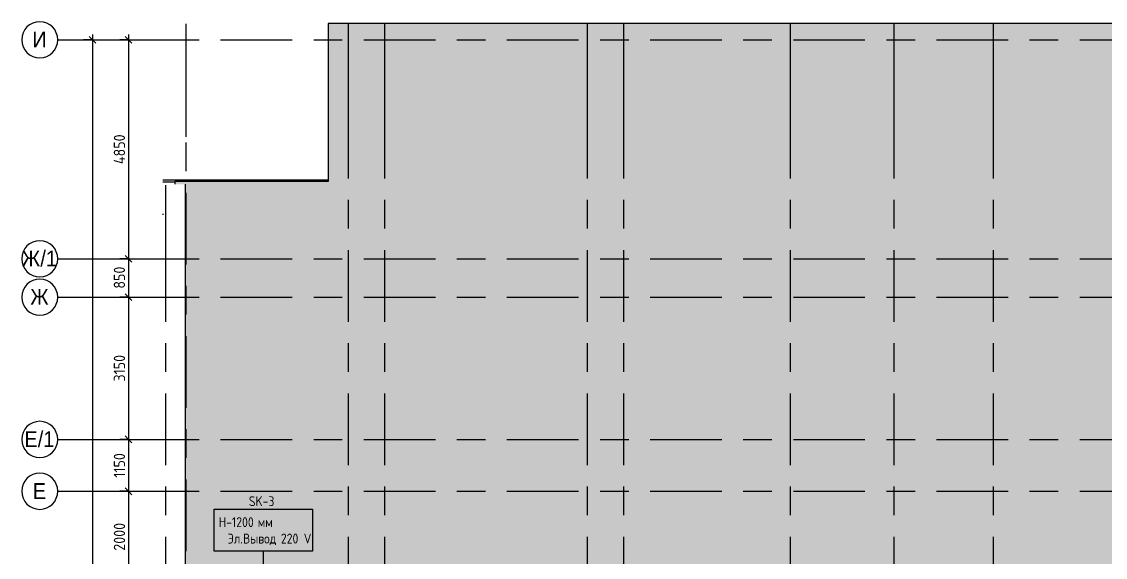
# Model space of a CAD drawing. Header units: millimetres. Extents: x 35111 to 235598, y -8553 to 29000.
# Drawn here: x 35111 to 59140, y 15538 to 27400 of the extents above; entities that cross this region are included whole.
import ezdxf

# ---------------------------------------------------------------- set-up
doc = ezdxf.new("R2010")
doc.units = ezdxf.units.MM
doc.linetypes.add('Осевая', pattern=[3175, 635, -476.25, 1587.5, -476.25])
for name, color, linetype, lineweight in [('A-ANNO-DIMS', 7, 'Continuous', 9), ('A-ANNO-DIMS-100', 7, 'Continuous', 9), ('A-DETL', 7, 'Continuous', 9), ('A-DETL-GENF', 7, 'Continuous', 9), ('A-GENM', 7, 'Continuous', 9), ('E-ELEC-FIXT-IDEN', 7, 'Continuous', 9), ('I-WALL', 7, 'Continuous', 9), ('Оси', 7, 'Continuous', 9), ('Оси-1', 7, 'Continuous', 20), ('Оси-2', 7, 'Осевая', 9)]:
    doc.layers.add(name, color=color, linetype=linetype, lineweight=lineweight)
doc.layers.add('A-DETL-GENF-1', color=7, linetype='Continuous', lineweight=9, true_color=0xd4d4d4)
doc.styles.add('Arial', font='arial.ttf', dxfattribs={"width": 0.9, "height": 350})
doc.styles.add('GOST Common_1', font='GOST_Common.ttf', dxfattribs={"width": 0.9, "height": 220})
doc.styles.add('ISOCPEUR', font='isocpeur.ttf', dxfattribs={"width": 0.9, "height": 250})
doc.dimstyles.new('ISO-2_5_0_9К_БОЛЬШОЙ', dxfattribs={"dimscale": 304.8, "dimtxt": 248.995294, "dimasz": 0.492126, "dimexe": 0.393701, "dimexo": 0.984252, "dimgap": 0, "dimtad": 1, "dimdec": 0, "dimrnd": 10, "dimzin": 0, "dimdsep": 46, "dimtxsty": 'ISOCPEUR', "dimblk1": 'OBLIQUE', "dimblk2": 'OBLIQUE', "dimsah": 1, "dimcen": 0.09, "dimdle": 0.393701, "dimazin": 0, "dimtfac": 1, "dimtdec": 4, "dimtix": 1, "dimtmove": 0, "dimatfit": 3, "dimfxl": 1, "dimtvp": 1, "dimtolj": 1, "dimtzin": 0, "dimarcsym": 2})
doc.dimstyles.new('ISO-2_5_0_9К_БОЛЬШОЙ_1', dxfattribs={"dimscale": 304.8, "dimtxt": 248.995294, "dimasz": 0.492126, "dimexe": 0.393701, "dimexo": 0.984252, "dimgap": 0, "dimtad": 1, "dimdec": 0, "dimrnd": 10, "dimzin": 0, "dimdsep": 46, "dimtxsty": 'ISOCPEUR', "dimblk1": 'OBLIQUE', "dimblk2": 'OBLIQUE', "dimsah": 1, "dimcen": 0.09, "dimdle": 0.393701, "dimazin": 0, "dimtfac": 1, "dimtdec": 4, "dimtix": 1, "dimtmove": 2, "dimatfit": 3, "dimfxl": 1, "dimtvp": 1, "dimtolj": 1, "dimtzin": 0, "dimarcsym": 2})

# ---------------------------------------------------------------- blocks, each defined once
blk = doc.blocks.new('Gfhfgtnyfz rhsirf 1 - Gfhfgtnyfz rhsirf 3-21026214-План размещения напольных электротехнических лючков и розеток 3 этажа в осях 12-23')
at = {"layer": 'A-GENM'}
blk.add_line((38258, 23120), (38263, 23120), dxfattribs=at)
blk = doc.blocks.new('парапет10 - парапет-22960140-План размещения напольных электротехнических лючков и розеток 3 этажа в осях 12-23')
at = {"layer": 'A-GENM'}
for p, q in [((41910, 23888), (38238, 23888)), ((38238, 23851), (38510, 23851)), ((38243, 23142), (38238, 23142))]:
    blk.add_line(p, q, dxfattribs=at)
blk = doc.blocks.new('DET_L_Линия разрыва - М100-30654842-План размещения напольных электротехнических лючков и розеток 3 этажа в осях 12-23')
at = {"layer": 'A-DETL-GENF'}
for p, q in [((11890, 300), (11740, 0)), ((12190, -300), (11890, 300)), ((11740, 0), (0, 0)), ((12340, 0), (12190, -300)), ((24074, 0), (12340, 0))]:
    blk.add_line(p, q, dxfattribs=at)
blk = doc.blocks.new('Ось сетки - D8-29747960-План размещения напольных электротехнических лючков и розеток 3 этажа в осях 12-23')
at = {"layer": 'Оси-1'}
for start, end in [(360, 180), (180, 360)]:
    blk.add_arc((0, 0), 4, start, end, dxfattribs=at)
blk = doc.blocks.new('DIMBLOCK23-План размещения напольных электротехнических лючков и розеток 3 этажа в осях 12-23')
at = {"layer": 'A-ANNO-DIMS-100'}
for p, q in [((37285, 27000), (37599, 27000)), ((37479, 27000), (37285, 27000)), ((37479, 27120), (37479, 22150)), ((37285, 22150), (37599, 22150)), ((37479, 22150), (37285, 22150))]:
    blk.add_line(p, q, dxfattribs=at)
at = {"layer": 'A-ANNO-DIMS-100', "lineweight": 20}
for p, q in [((37479, 27000), (37404, 27075)), ((37479, 27000), (37554, 26925)), ((37479, 22150), (37404, 22225)), ((37479, 22150), (37554, 22075))]:
    blk.add_line(p, q, dxfattribs=at)
at = {"layer": 'A-ANNO-DIMS-100', "color": 0, "insert": (37153, 24247), "char_height": 250, "width": 787.21, "attachment_point": 1, "rotation": 90, "line_spacing_factor": 1.149209, "style": 'ISOCPEUR'}
blk.add_mtext('4850', dxfattribs=at)
blk = doc.blocks.new('_Oblique')
at = {"color": 0, "linetype": 'ByBlock', "lineweight": -2}
blk.add_line((-0.5, -0.5), (0.5, 0.5), dxfattribs=at)
blk = doc.blocks.new('DIMBLOCK24-План размещения напольных электротехнических лючков и розеток 3 этажа в осях 12-23')
at = {"layer": 'A-ANNO-DIMS-100'}
for p, q in [((37285, 22150), (37599, 22150)), ((37479, 22150), (37285, 22150)), ((37479, 22150), (37479, 21300)), ((37285, 21300), (37599, 21300)), ((37479, 21300), (37285, 21300))]:
    blk.add_line(p, q, dxfattribs=at)
at = {"layer": 'A-ANNO-DIMS-100', "lineweight": 20}
for p, q in [((37479, 22150), (37404, 22225)), ((37479, 22150), (37554, 22075)), ((37479, 21300), (37404, 21375)), ((37479, 21300), (37554, 21225))]:
    blk.add_line(p, q, dxfattribs=at)
at = {"layer": 'A-ANNO-DIMS-100', "color": 0, "insert": (37153, 21488), "char_height": 250, "width": 568.86, "attachment_point": 1, "rotation": 90, "line_spacing_factor": 1.149209, "style": 'ISOCPEUR'}
blk.add_mtext('850', dxfattribs=at)
blk = doc.blocks.new('DIMBLOCK25-План размещения напольных электротехнических лючков и розеток 3 этажа в осях 12-23')
at = {"layer": 'A-ANNO-DIMS-100'}
for p, q in [((37285, 21300), (37599, 21300)), ((37479, 21300), (37285, 21300)), ((37479, 21300), (37479, 18150)), ((37285, 18150), (37599, 18150)), ((37479, 18150), (37285, 18150))]:
    blk.add_line(p, q, dxfattribs=at)
at = {"layer": 'A-ANNO-DIMS-100', "lineweight": 20}
for p, q in [((37479, 21300), (37404, 21375)), ((37479, 21300), (37554, 21225)), ((37479, 18150), (37404, 18225)), ((37479, 18150), (37554, 18075))]:
    blk.add_line(p, q, dxfattribs=at)
at = {"layer": 'A-ANNO-DIMS-100', "color": 0, "insert": (37153, 19431), "char_height": 250, "width": 706.76, "attachment_point": 1, "rotation": 90, "line_spacing_factor": 1.149209, "style": 'ISOCPEUR'}
blk.add_mtext('3150', dxfattribs=at)
blk = doc.blocks.new('DIMBLOCK26-План размещения напольных электротехнических лючков и розеток 3 этажа в осях 12-23')
at = {"layer": 'A-ANNO-DIMS-100'}
for p, q in [((37285, 18150), (37599, 18150)), ((37479, 18150), (37285, 18150)), ((37479, 18150), (37479, 17000)), ((37285, 17000), (37599, 17000)), ((37479, 17000), (37285, 17000))]:
    blk.add_line(p, q, dxfattribs=at)
at = {"layer": 'A-ANNO-DIMS-100', "lineweight": 20}
for p, q in [((37479, 18150), (37404, 18225)), ((37479, 18150), (37554, 18075)), ((37479, 17000), (37404, 17075)), ((37479, 17000), (37554, 16925))]:
    blk.add_line(p, q, dxfattribs=at)
at = {"layer": 'A-ANNO-DIMS-100', "color": 0, "insert": (37153, 17302), "char_height": 250, "width": 655.05, "attachment_point": 1, "rotation": 90, "line_spacing_factor": 1.149209, "style": 'ISOCPEUR'}
blk.add_mtext('1150', dxfattribs=at)
blk = doc.blocks.new('DIMBLOCK27-План размещения напольных электротехнических лючков и розеток 3 этажа в осях 12-23')
at = {"layer": 'A-ANNO-DIMS-100', "lineweight": 20}
for p, q in [((37479, 17000), (37404, 17075)), ((37479, 17000), (37554, 16925)), ((37479, 15000), (37404, 15075)), ((37479, 15000), (37554, 14925))]:
    blk.add_line(p, q, dxfattribs=at)
at = {"layer": 'A-ANNO-DIMS-100'}
for p, q in [((37285, 17000), (37599, 17000)), ((37479, 17000), (37285, 17000)), ((37479, 17000), (37479, 15000)), ((37285, 15000), (37599, 15000)), ((37479, 15000), (37285, 15000))]:
    blk.add_line(p, q, dxfattribs=at)
at = {"layer": 'A-ANNO-DIMS-100', "color": 0, "insert": (37153, 15684), "char_height": 250, "width": 758.48, "attachment_point": 1, "rotation": 90, "line_spacing_factor": 1.149209, "style": 'ISOCPEUR'}
blk.add_mtext('2000', dxfattribs=at)
blk = doc.blocks.new('DIMBLOCK35-План размещения напольных электротехнических лючков и розеток 3 этажа в осях 12-23')
at = {"layer": 'A-ANNO-DIMS-100'}
for p, q in [((36485, 27000), (36799, 27000)), ((36679, 27000), (36485, 27000)), ((36679, 27120), (36679, -120)), ((36485, 0), (36799, 0)), ((36679, 0), (36485, 0))]:
    blk.add_line(p, q, dxfattribs=at)
at = {"layer": 'A-ANNO-DIMS-100', "lineweight": 20}
for p, q in [((36679, 27000), (36604, 27075)), ((36679, 27000), (36754, 26925)), ((36679, 0), (36604, 75)), ((36679, 0), (36754, -75))]:
    blk.add_line(p, q, dxfattribs=at)
at = {"layer": 'A-ANNO-DIMS-100', "color": 0, "insert": (36353, 13795), "char_height": 250, "width": 948.1, "attachment_point": 1, "rotation": 90, "line_spacing_factor": 1.149209, "style": 'ISOCPEUR'}
blk.add_mtext('27000', dxfattribs=at)

msp = doc.modelspace()

# ---------------------------------------------------------------- hatches: boundary and pattern name
at = {"layer": 'A-DETL-GENF-1'}
h = msp.add_hatch(color=256, dxfattribs=at)
h.paths.add_polyline_path([(79002.7, -258), (84826.2, -258), (84826.2, 3300), (75858, 3300), (75858, -258), (76090.9, -258)])
h.paths.add_polyline_path([(66560, 11900), (66560, 27358), (41910, 27358), (41910, 23858), (38510, 23858), (38510, 23799.7), (38742.7, 23799.7), (38742.7, 15358), (42380, 15358), (42380, 11900), (64444, 11900)])
h.paths.add_polyline_path([(81914.4, 15650), (84500.7, 15650), (84500.7, 18590), (74040, 18590), (74040, 15650), (79002.7, 15650)])

# ---------------------------------------------------------------- linework, layer by layer
at = {"layer": 'A-DETL'}
for p, q in [((66560, 27358), (41910, 27358)), ((41910, 27358), (41910, 23858)), ((41910, 23858), (38510, 23858)), ((38510, 23858), (38510, 23799.7))]:
    msp.add_line(p, q, dxfattribs=at)
at = {"layer": 'E-ELEC-FIXT-IDEN'}
msp.add_line((40470.3, 14698), (40470.3, 15676.4), dxfattribs=at)
at = {"layer": 'E-ELEC-FIXT-IDEN', "flags": 128}
msp.add_lwpolyline([(39382.1, 16604.4), (41558.5, 16604.4), (41558.5, 15676.4), (39382.1, 15676.4)], close=True, dxfattribs=at)
at = {"layer": 'I-WALL'}
msp.add_line((38240, 23141.9), (38240, 23120.1), dxfattribs=at)
at = {"layer": 'Оси'}
for p, q in [((38760, 24850), (38760, 27350)), ((42360, 24850), (42360, 27350)), ((43160, 24850), (43160, 27350)), ((47660, 24850), (47660, 27350)), ((48460, 24850), (48460, 27350)), ((52160, 24850), (52160, 27350)), ((54460, 24850), (54460, 27350)), ((56660, 24850), (56660, 27350)), ((35910.7, 27000), (38410.7, 27000)), ((38310, 21277.7), (38310, 23777.7)), ((35910.7, 22150), (38410.7, 22150)), ((35910.7, 21300), (38410.7, 21300)), ((35910.7, 18150), (38410.7, 18150)), ((35910.7, 17000), (38410.7, 17000))]:
    msp.add_line(p, q, dxfattribs=at)
at = {"layer": 'Оси-2'}
for p, q in [((38410.7, 27000), (82250, 27000)), ((38760, 1863.7), (38760, 24850)), ((42360, 593.7), (42360, 24850)), ((43160, 593.7), (43160, 24850)), ((47660, 593.7), (47660, 24850)), ((48460, 593.7), (48460, 24850)), ((52160, 593.7), (52160, 24850)), ((54460, 593.7), (54460, 24850)), ((56660, 593.7), (56660, 24850)), ((38410.7, 22150), (82060, 22150)), ((38310, 593.7), (38310, 21277.7)), ((38410.7, 21300), (82250, 21300)), ((38410.7, 18150), (82250, 18150)), ((38410.7, 17000), (82250, 17000))]:
    msp.add_line(p, q, dxfattribs=at)

# ---------------------------------------------------------------- block references
at = {"layer": 'A-DETL-GENF', "rotation": 270.0000000000003}
msp.add_blockref('DET_L_Линия разрыва - М100-30654842-План размещения напольных электротехнических лючков и розеток 3 этажа в осях 12-23', (38742.7, 23799.7), dxfattribs=at)
at = {"layer": 'A-GENM'}
for name, p in [('парапет10 - парапет-22960140-План размещения напольных электротехнических лючков и розеток 3 этажа в осях 12-23', (0, 0)), ('Gfhfgtnyfz rhsirf 1 - Gfhfgtnyfz rhsirf 3-21026214-План размещения напольных электротехнических лючков и розеток 3 этажа в осях 12-23', (-20, 0))]:
    msp.add_blockref(name, p, dxfattribs=at)
at = {"layer": 'Оси-1', "xscale": 99.99999999999993, "yscale": 99.99999999999993, "zscale": 99.99999999999993, "rotation": 269.9999999999994}
for p in [(35510.7, 27000), (35510.7, 22150), (35510.7, 21300), (35510.7, 18150), (35510.7, 17000)]:
    msp.add_blockref('Ось сетки - D8-29747960-План размещения напольных электротехнических лючков и розеток 3 этажа в осях 12-23', p, dxfattribs=at)

# ---------------------------------------------------------------- texts
at = {"layer": 'E-ELEC-FIXT-IDEN', "char_height": 220, "attachment_point": 1, "style": 'GOST Common_1'}
for s, insert, width in [('SK-3', (40147.6, 16890.7), 699.873), ('H-1200 ', (39482.1, 16426.7), 1046.202), ('мм', (40345.3, 16426.7), 375.19), ('Эл', (39678.6, 16062.9), 339.114), ('\\fGOST Common|b0|i0|c204|p34|;\\W.9;.', (39958.4, 16062.9), 72.152), ('Вывод', (40017.9, 16062.9), 873.038), (' 220 V', (40738.2, 16062.9), 865.822)]:
    msp.add_mtext(s, dxfattribs=dict(at, insert=insert, width=width))
at = {"layer": 'Оси', "char_height": 350, "attachment_point": 1, "style": 'Arial'}
for s, insert, width in [('\\fArial|b0|i0|c204|p34|;\\W.9;И', (35346.2, 27181), 389.62), ('/1', (35524.8, 22331), 454.557), ('\\fArial|b0|i0|c204|p34|;\\W.9;Ж', (35114, 22331), 497.848), ('\\fArial|b0|i0|c204|p34|;\\W.9;Ж', (35301.7, 21481), 497.848), ('\\fArial|b0|i0|c204|p34|;\\W.9;Е', (35170.7, 18331), 360.759), ('/1', (35468.4, 18331), 454.557), ('\\fArial|b0|i0|c204|p34|;\\W.9;Е', (35357.9, 17181), 360.759)]:
    msp.add_mtext(s, dxfattribs=dict(at, insert=insert, width=width))

# ---------------------------------------------------------------- dimensions: what is measured, and where the dimension line sits
at = {"layer": 'A-ANNO-DIMS'}
dim = msp.add_linear_dim(base=(36679.1, 0), p1=(36785.2, 27000), p2=(36785.2, 0), angle=90, dimstyle='ISO-2_5_0_9К_БОЛЬШОЙ_1', override={"dimpost": '<>', "dimfxl": 26999.999823}, dxfattribs=at)
dim.commit()
dim.dimension.update_dxf_attribs({"geometry": 'DIMBLOCK35-План размещения напольных электротехнических лючков и розеток 3 этажа в осях 12-23', "text_midpoint": (36519.2, 14269.3), "dimtype": 160, "text_rotation": 90})
for base, p1, p2, override, picture, middle in [((37479.1, 22150), (37585.2, 27000), (37585.2, 22150), {"dimpost": '<>', "dimfxl": 4849.999753}, 'DIMBLOCK23-План размещения напольных электротехнических лючков и розеток 3 этажа в осях 12-23', (37354.1, 24575)), ((37479.1, 21300), (37585.2, 22150), (37585.2, 21300), {"dimpost": '<>', "dimfxl": 850}, 'DIMBLOCK24-План размещения напольных электротехнических лючков и розеток 3 этажа в осях 12-23', (37354.1, 21725)), ((37479.1, 18150), (37585.2, 21300), (37585.2, 18150), {"dimpost": '<>', "dimfxl": 3150}, 'DIMBLOCK25-План размещения напольных электротехнических лючков и розеток 3 этажа в осях 12-23', (37354.1, 19725)), ((37479.1, 17000), (37585.2, 18150), (37585.2, 17000), {"dimpost": '<>', "dimfxl": 1150}, 'DIMBLOCK26-План размещения напольных электротехнических лючков и розеток 3 этажа в осях 12-23', (37354.1, 17575)), ((37479.1, 15000), (37585.2, 17000), (37585.2, 15000), {"dimpost": '<>', "dimfxl": 2000.000075}, 'DIMBLOCK27-План размещения напольных электротехнических лючков и розеток 3 этажа в осях 12-23', (37354.1, 16000))]:
    dim = msp.add_linear_dim(base=base, p1=p1, p2=p2, angle=90, dimstyle='ISO-2_5_0_9К_БОЛЬШОЙ', override=override, dxfattribs=at)
    dim.commit()
    dim.dimension.update_dxf_attribs({"geometry": picture, "text_midpoint": middle})

doc.saveas('drawing.dxf')
